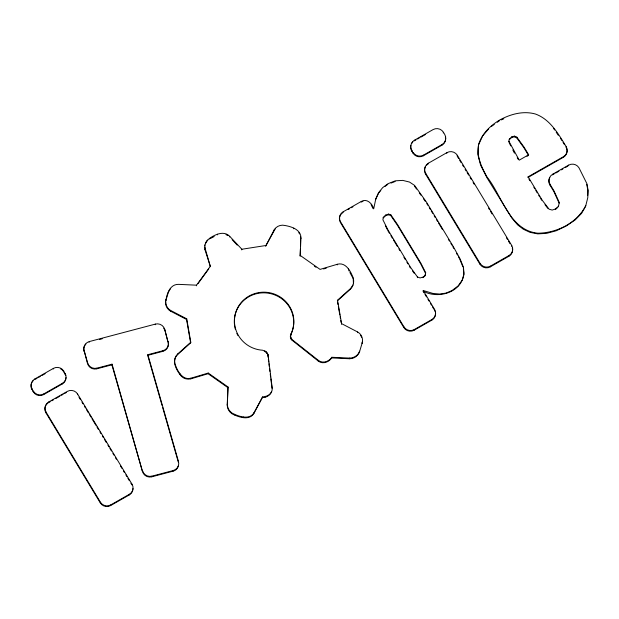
<?xml version="1.0" encoding="UTF-8"?>
<svg xmlns="http://www.w3.org/2000/svg" width="619" height="619" viewBox="0 0 619 619"><rect width="100%" height="100%" fill="white"/><g stroke="black" fill="none" stroke-linecap="round" stroke-linejoin="round"><path stroke-width="0.93" d="M331.714 357.929L349.503 358.741C354.037 358.827 358.602 355.662 359.662 351.182C358.254 355.314 353.998 358.177 349.65 358.099L331.861 357.279L331.714 357.929C328.844 362.262 322.592 364.514 318.22 361.009L291.487 339.769L290.357 336.937L290.945 334.051A29.743 29.016 12.8 0 0 273.358 293.708A29.743 29.016 12.8 0 0 234.949 315.613A29.743 29.016 12.8 0 0 262.588 350.222L265.984 351.654L268.027 354.679L272.174 387.656C272.909 393.328 267.756 397.677 262.363 397.591L253.991 413.198C249.914 420.433 240.381 417.608 234.4 414.962C230.268 413.585 227.196 409.476 227.212 405.097L228.009 386.976L208.239 373.056L190.962 378.186C183.023 380.445 178.048 372.042 175.68 365.875C173.699 362.03 174.543 356.985 177.676 354.006L190.776 342.23L186.714 318.824L170.651 310.459C167.54 308.749 165.613 305.26 165.706 301.724M331.861 357.279C328.991 361.62 322.739 363.864 318.367 360.366L292.191 339.676L290.613 337.053L290.945 334.051M587.733 195.465L587.903 190.675L586.773 184.354M271.633 391.518C270.178 395.201 266.17 396.655 262.51 396.949L254.138 412.548C250.061 419.783 240.528 416.958 234.547 414.32C230.415 412.943 227.343 408.826 227.359 404.447L228.009 386.976M300.416 248.768L300.145 256.127L300.942 238.006C301.074 229.68 291.711 226.678 285.073 225.509C280.987 224.372 276.275 226.198 274.163 229.904L265.636 246.169L275.184 228.914M300.517 246.014L300.61 236.605M204.874 244.977L204.966 249.689L210.398 266.642L204.75 247.058M353.426 283.502L353.24 279.146M425.663 272.639L425.292 275.037L422.939 277.668L425.145 275.679L425.663 272.639L420.858 263.207L397.568 224.612L390.852 214.863L388.562 214.097L385.614 215.095L383.184 217.834L385.467 215.737L388.415 214.747L390.705 215.505L397.421 225.262L420.711 263.856L425.516 273.288M383.331 217.184L382.913 219.807L388.051 230.082L410.536 267.338L417.5 277.033L420.092 277.939L423.087 277.018M210.545 265.992L196.532 285.181L178.651 284.361C170.418 284.036 167.091 293.066 166.039 299.743C164.623 303.991 166.565 308.982 170.504 311.109L186.567 319.466L190.629 342.872L177.529 354.648C171.455 360.273 175.881 368.986 179.835 374.363C181.994 378.062 186.69 379.95 190.814 378.836L208.092 373.706L227.862 387.618M362.448 341.379L362.115 343.359C363.523 339.111 361.597 334.121 357.65 331.993L341.587 323.636L337.525 300.23L350.625 288.454L352.977 284.988M488.623 128.969L482.673 135.816L478.541 144.877L477.822 154.379L480.584 165.103L486.983 177.777L511.936 218.198L517.616 224.844L523.326 229.223L530.026 232.357L537.749 233.866L546.577 233.355L556.164 230.779L566.099 226.074L575.19 219.915L581.597 213.354L585.636 206.235L587.779 197.685L588.05 190.025L586.92 183.704L578.974 167.803A7.552 7.366 12.8 0 0 568.644 165.118L552.659 174.233A7.552 7.366 12.8 0 0 550.028 184.307L554.02 190.923L559.282 202.49L558.384 206.847L558.531 206.197L555.475 208.99L552.187 210.058L549.107 209.214L542.314 200.347L528.115 176.833L563.522 156.638A7.552 7.366 12.8 0 0 566.161 146.564C558.307 133.851 550.26 119.413 535.45 114.02C523.171 110.608 510.536 114.105 499.634 120.04C490.294 125.672 482.069 133.611 478.688 144.235C476.119 155.973 481.536 167.153 487.13 177.127C502.048 195.736 509.422 230.384 537.896 233.216C556.86 232.992 577.125 222.987 585.783 205.585M65.962 377.567A7.552 7.366 12.8 0 1 62.271 383.958L43.647 394.582A7.552 7.366 12.8 0 1 33.318 391.897L32.157 389.08A7.552 7.366 12.8 0 1 34.788 378.998L53.412 368.382A7.552 7.366 12.8 0 1 63.742 371.067L64.902 373.884A7.552 7.366 12.8 0 1 65.684 375.656M34.641 379.648L34.788 378.998M33.318 391.897L32.157 389.08M43.647 394.582L43.794 393.932L62.418 383.308A7.552 7.366 12.8 0 0 65.049 373.234M53.265 369.032L53.412 368.382M132.93 488.546A7.552 7.366 12.8 0 1 129.239 494.937L110.615 505.553A7.552 7.366 12.8 0 1 100.286 502.876L45.891 412.741L46.046 412.092A7.552 7.366 12.8 0 1 48.677 402.017L67.301 391.394A7.552 7.366 12.8 0 1 77.63 394.079L132.025 484.213L131.878 484.863L130.88 483.207M48.677 402.017L48.53 402.667L50.147 401.739M63.595 371.709L63.742 371.067M62.271 383.958L62.418 383.308M84.122 350.602L87.666 362.958A7.552 7.366 12.8 0 0 96.966 368.158L112.039 364.173L111.892 364.823L96.819 368.808A7.552 7.366 12.8 0 1 87.519 363.608L84.122 350.602A7.552 7.366 12.8 0 1 89.337 341.564L155.392 324.093A7.552 7.366 12.8 0 1 164.693 329.293L168.082 342.299A7.552 7.366 12.8 0 1 162.867 351.337L147.709 355.352L162.077 405.491M89.19 342.206L89.337 341.564M77.483 394.729L77.63 394.079M87.519 363.608L87.666 362.958M96.819 368.808L96.966 368.158M100.286 502.876L100.433 502.226L46.046 412.092M110.615 505.553L110.762 504.911L129.386 494.287A7.552 7.366 12.8 0 0 132.025 484.213M147.709 355.352L147.856 354.702L163.014 350.694A7.552 7.366 12.8 0 0 168.229 341.657M155.245 324.743L155.392 324.093M166.039 299.743L165.892 300.393L168.639 291.278M167.834 341.417L164.693 329.293M170.504 311.109L170.651 310.459M129.239 494.937L129.386 494.287M162.867 351.337L163.014 350.694M178.365 465.945A7.552 7.366 12.8 0 1 173.096 471.167L151.794 476.8A7.552 7.366 12.8 0 1 142.502 471.601L112.039 364.173M177.529 354.648L177.676 354.006M175.533 366.518L175.68 365.875M186.567 319.466L186.714 318.824M151.794 476.8L151.941 476.158L173.243 470.525A7.552 7.366 12.8 0 0 178.465 461.48L147.856 354.702M196.385 285.823L196.532 285.181M204.966 249.689L205.113 249.039M209.423 239.004L209.57 238.354C215.18 234.462 223.939 230.345 229.711 236.311L241.89 249.248L265.783 245.519M179.835 374.363L179.982 373.721M190.629 342.872L190.776 342.23M217.401 234.872L217.548 234.222M190.814 378.836L190.962 378.186M173.096 471.167L173.243 470.525M178.465 461.48L178.318 462.13L162.611 407.348M229.556 236.961L229.711 236.311M208.092 373.706L208.239 373.056M241.743 249.898L241.89 249.248M227.212 405.097L227.359 404.447M274.016 230.554L274.163 229.904M234.4 414.962L234.547 414.32M243.081 417.593L243.228 416.943M264.584 351.499L264.731 350.849M265.234 351.863L265.381 351.221M293.607 228.782L293.754 228.14M265.837 352.304L265.984 351.654M266.526 352.157L266.866 353.372L267.013 352.722M267.423 353.333L268.112 357.209M253.991 413.198L254.138 412.548M267.617 354.641L267.764 353.991M267.872 355.329L268.027 354.679M262.363 397.591L262.51 396.949M300.795 238.655L300.942 238.006M265.512 397.019L265.659 396.369M272.027 388.306L272.174 387.656M290.381 336.171L290.675 334.771M290.357 336.937L290.504 336.295M290.466 337.703L290.613 337.053M290.69 338.438L290.837 337.796M291.038 339.135L291.185 338.485M291.487 339.769L291.634 339.119M435.49 313.748A7.552 7.366 12.8 0 1 431.799 320.139L414.142 330.206A7.552 7.366 12.8 0 1 403.805 327.528L340.427 222.5L340.574 221.85A7.552 7.366 12.8 0 1 343.205 211.775L361.364 201.415C366.92 198.15 372.313 203.659 373.69 208.827L375.834 198.73L378.627 192.617L382.674 187.634L387.974 183.711L395.317 180.818L402.799 180.4L409.515 182.063L414.56 185.391L426.445 202.088L453.007 246.099L459.902 258.487L463.414 267.122L464.033 273.722L462.231 280.105L458.161 285.893L451.947 290.597L445.974 293.112L439.629 294.048L432.874 293.429L423.156 290.481L434.584 309.415L434.437 310.057A7.552 7.366 12.8 0 1 435.211 311.837M343.205 211.775L343.058 212.418A7.552 7.366 12.8 0 0 340.427 222.5M337.193 264.917L337.34 264.267C345.278 262.007 350.253 270.41 352.621 276.585C354.656 280.631 353.681 285.932 350.478 289.096L337.378 300.88L337.525 300.23M318.22 361.009L318.367 360.366M361.364 201.415L361.217 202.065L363.02 201.33M348.319 268.739L349.031 270.952M329.331 360.366L329.478 359.716M341.44 324.279L341.587 323.636M352.985 278.511L352.621 276.585M350.478 289.096L350.625 288.454M371.176 204.966L371.323 204.316M349.503 358.741L349.65 358.099M357.503 332.643L357.65 331.993M385.467 215.737L385.614 215.095M388.415 214.747L388.562 214.097M390.705 215.505L390.852 214.863M411.681 150.935L411.828 150.285A7.552 7.366 12.8 0 1 414.459 140.211L433.083 129.588A7.552 7.366 12.8 0 1 443.421 132.273L444.728 134.439A7.552 7.366 12.8 0 1 442.09 144.521L441.943 145.163L423.326 155.787A7.552 7.366 12.8 0 1 412.989 153.102L411.681 150.935A7.552 7.366 12.8 0 1 410.854 145.341M414.459 140.211L414.312 140.853L415.937 139.933M412.989 153.102L411.828 150.285M423.326 155.787L423.473 155.137L442.09 144.521M512.3 247.948A7.552 7.366 12.8 0 1 508.895 256.251L490.271 266.866A7.552 7.366 12.8 0 1 479.934 264.181L425.547 174.055L425.717 173.305A7.552 7.366 12.8 0 1 428.348 163.223L446.972 152.607A7.552 7.366 12.8 0 1 457.309 155.284L511.696 245.418L511.526 246.169M428.348 163.223L428.178 163.973A7.552 7.366 12.8 0 0 426.63 165.149M443.274 132.923L443.421 132.273M403.805 327.528L403.952 326.878L340.574 221.85M417.353 277.676L417.5 277.033M446.802 153.357L446.972 152.607M425.145 275.679L425.292 275.037M414.142 330.206L414.289 329.563L431.946 319.489A7.552 7.366 12.8 0 0 434.584 309.415M457.139 156.042L457.309 155.284M431.799 320.139L431.946 319.489M479.934 264.181L480.104 263.431L425.717 173.305M509.398 138.896L508.725 141.867L508.872 141.225L519.225 160.159L528.672 154.773L524.061 147.129L516.85 137.147L514.443 136.141L511.82 136.838L509.251 139.538L511.673 137.488L514.296 136.784L516.703 137.797L523.914 147.771L528.525 155.423L526.947 156.321M511.673 137.488L511.82 136.838M514.296 136.784L514.443 136.141M516.703 137.797L516.85 137.147M490.271 266.866L490.441 266.116L509.066 255.5A7.552 7.366 12.8 0 0 511.696 245.418M508.895 256.251L509.066 255.5M528.115 176.833L527.968 177.475L563.375 157.288A7.552 7.366 12.8 0 0 566.787 148.986M559.282 202.49L559.135 203.14L553.873 191.565L549.881 184.957L550.028 184.307M552.659 174.233L552.512 174.883L554.113 173.97M563.375 157.288L563.522 156.638M566.161 146.564L566.014 147.206A7.552 7.366 12.8 0 1 566.578 148.374M555.475 208.99L555.328 209.64L557.162 207.961M568.497 165.768L568.644 165.118M463.886 274.364C461.116 292.802 438.066 299.294 423.009 291.131L424.007 292.772M204.719 245.627L206.498 241.07L209.57 238.354M359.515 351.824L362.262 342.709M168.492 291.928L170.643 288.338M375.687 199.372L378.48 193.267L380.793 190.42M205.322 243.584L207.752 240.149M198.065 283.525L208.719 268.948M384.794 186.598L387.827 184.361M491.3 126.531L494.279 124.404M497.258 122.283L499.487 120.682M417.554 139.012L419.171 138.083M420.788 137.163L425.648 134.393M35.453 379.184L37.07 378.263M38.688 377.342L40.305 376.414M41.93 375.493L45.164 373.644M348.01 209.593L349.665 208.657M351.313 207.713L352.969 206.769M51.764 400.818L53.389 399.897M55.818 398.512L59.865 396.199M61.482 395.278L63.099 394.357M64.724 393.429L66.341 392.508M555.707 173.057L558.903 171.231M561.301 169.869L562.903 168.956M565.294 167.587L567.693 166.225M210.22 238.586L214.205 236.528M501.22 119.924L503.812 118.778M391.092 183.069L395.17 181.46M337.34 264.267L320.062 269.397L300.292 255.485M323.551 268.963L326.283 268.151M99.427 339.506L102.22 338.763M225.989 234.616L227.954 235.622M314.382 266.147L315.961 267.261M232.125 239.685L237.255 245.132M544.999 204.688L547.83 208.386M412.533 270.967L414.134 273.203M414.413 186.04L416.572 189.074M419.28 192.873L420.897 195.147M423.597 198.939L425.222 201.221M553.579 128.458L554.632 129.975M556.218 132.249L558.323 135.29M560.435 138.323L562.021 140.598M563.019 142.246L564.513 144.73M517.229 157.752L518.149 159.276M528.951 179.1L529.926 180.717M533.841 187.209L534.824 188.834M535.799 190.451L537.269 192.888M538.739 195.318L539.714 196.943M540.697 198.56L541.671 200.185M457.634 156.87L458.633 158.518M459.631 160.174L461.124 162.658M462.625 165.134L463.623 166.79M465.117 169.273L466.115 170.921M467.113 172.577L468.614 175.061M470.107 177.537L471.105 179.193M473.102 182.504L474.1 184.153M488.569 208.131L489.567 209.787M490.565 211.443L492.066 213.926M506.535 237.905L507.534 239.553M508.532 241.209L510.025 243.693M426.793 203.55L427.775 205.183M429.253 207.628L430.236 209.261M431.219 210.886L432.696 213.331M434.167 215.776L435.149 217.408M436.627 219.853L437.61 221.486M438.592 223.111L442.531 229.634M448.435 239.414L449.417 241.046M450.887 243.491L451.878 245.116M387.904 230.732L389.405 233.216M390.899 235.7L392.4 238.183M393.398 239.839L397.398 246.463M398.899 248.946L399.897 250.602M403.898 257.225L405.391 259.709M406.892 262.193L407.89 263.849M409.391 266.332L410.389 267.988M424.998 294.42L426.491 296.888M427.977 299.356L428.975 301.004M430.46 303.472L431.458 305.121M432.449 306.769L433.942 309.237M64.036 372.437L64.902 373.884M78.984 397.212L80.478 399.688M81.979 402.172L82.977 403.82M84.47 406.304L85.468 407.96M86.467 409.616L88.463 412.919M89.461 414.575L90.962 417.051M91.952 418.707L95.945 425.323M96.943 426.978L98.444 429.454M99.938 431.938L100.936 433.594M102.437 436.07L103.435 437.726M104.433 439.382L106.429 442.686M107.923 445.169L108.921 446.825M109.919 448.473L111.42 450.957M112.913 453.441L113.911 455.089M115.405 457.573L116.403 459.228M120.395 465.844L121.897 468.32M123.39 470.804L124.388 472.459M125.889 474.935L126.887 476.591M127.885 478.247L129.379 480.723M298.807 232.612L299.557 233.905M360.614 335.374L361.674 337.247M452.86 246.749L453.781 248.405M456.536 253.357L457.456 255.005M458.377 256.661L459.298 258.309M349.89 272.522L352.474 277.227M371.57 205.717L373.149 208.719M509.135 142.68L510.768 145.906M512.818 149.937L514.459 153.164M385.335 225.595L387.471 229.873M459.755 259.137L462.919 266.905M111.892 364.823L142.502 471.601M337.703 302.753L338.028 304.625M338.353 306.49L339.816 314.916M340.141 316.789L340.465 318.661M340.79 320.534L341.115 322.406M268.352 359.097L268.708 361.922M268.94 363.81L269.296 366.634M269.536 368.514L269.892 371.346M270.248 374.17L270.604 377.002M270.843 378.882L271.911 387.362M463.36 268.716L463.801 273.42M234.794 326.847A29.743 29.016 12.8 0 1 267.911 293.12A29.743 29.016 12.8 0 1 290.798 334.701M237.889 335.452A29.743 29.016 12.8 0 1 236.86 333.393M235.305 329.076A29.743 29.016 12.8 0 1 234.941 327.598M414.289 329.563A7.552 7.366 12.8 0 1 403.952 326.878M110.762 504.911A7.552 7.366 12.8 0 1 100.433 502.226M43.794 393.932A7.552 7.366 12.8 0 1 33.465 391.247M151.941 476.158A7.552 7.366 12.8 0 1 142.649 470.958M45.891 412.741A7.552 7.366 12.8 0 1 47.98 403.008M32.01 389.73A7.552 7.366 12.8 0 1 33.093 380.824M60.801 369.017A7.552 7.366 12.8 0 1 61.892 369.752M62.38 370.185A7.552 7.366 12.8 0 1 63.239 371.176M83.975 351.252A7.552 7.366 12.8 0 1 85.84 344.125M163.764 328.163A7.552 7.366 12.8 0 1 164.546 329.942M423.473 155.137A7.552 7.366 12.8 0 1 413.136 152.452M425.547 174.055A7.552 7.366 12.8 0 1 425.454 166.681M549.881 184.957A7.552 7.366 12.8 0 1 549.788 177.583M411.589 143.562A7.552 7.366 12.8 0 1 412.765 142.03M445.355 136.869A7.552 7.366 12.8 0 1 441.943 145.163M490.441 266.116A7.552 7.366 12.8 0 1 480.104 263.431"/></g></svg>
